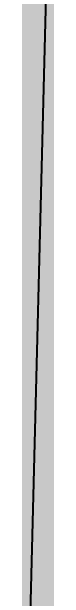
# Model space of a CAD drawing. Extents: x 383425 to 391668, y 6055101 to 6059545.
# Drawn here: x 385135.8826 to 385135.8967, y 6058448.3579 to 6058448.8356 of the extents above; entities that cross this region are included whole.
import ezdxf
from ezdxf.enums import TextEntityAlignment as Align

# ---------------------------------------------------------------- set-up
doc = ezdxf.new("R2010")
doc.units = 0
doc.header["$LTSCALE"] = 5
doc.linetypes.add('foc-UNSURVEYED', pattern=[12.5, 10, -2.5])
for name, color, linetype in [('AS-UNDERLAY-H', 141, 'Continuous'), ('CG-NOTES', 7, 'Continuous'), ('L-USEC', 7, 'foc-UNSURVEYED')]:
    doc.layers.add(name, color=color, linetype=linetype)
doc.styles.add('80L', font='ARIALN.TTF', dxfattribs={"height": 10})

# ---------------------------------------------------------------- blocks, each defined once
blk = doc.blocks.new('*U113')
at = {"layer": 'AS-UNDERLAY-H'}
h = blk.add_hatch(color=256, dxfattribs=at)
h.dxf.hatch_style = 1
edge = h.paths.add_edge_path()
edge.add_arc((0, 0), 11, 0, 360)
at = {"layer": 'CG-NOTES', "color": 182}
blk.add_circle((0, 0), 11, dxfattribs=at)
at = {"color": 182, "style": '80L'}
blk.add_attdef('#', text='', height=10, dxfattribs=at).set_placement((0, 0), align=Align.MIDDLE_CENTER)

msp = doc.modelspace()

# ---------------------------------------------------------------- linework, layer by layer
at = {"layer": 'L-USEC'}
msp.add_line((385139.66, 6058597.23), (385119.26, 6057793.02), dxfattribs=at)

# ---------------------------------------------------------------- block references
at = {"layer": 'CG-NOTES'}
msp.add_blockref('*U113', (385135.69048, 6058453.0909), dxfattribs=at).add_auto_attribs({'#': '234'})

doc.saveas('drawing.dxf')
